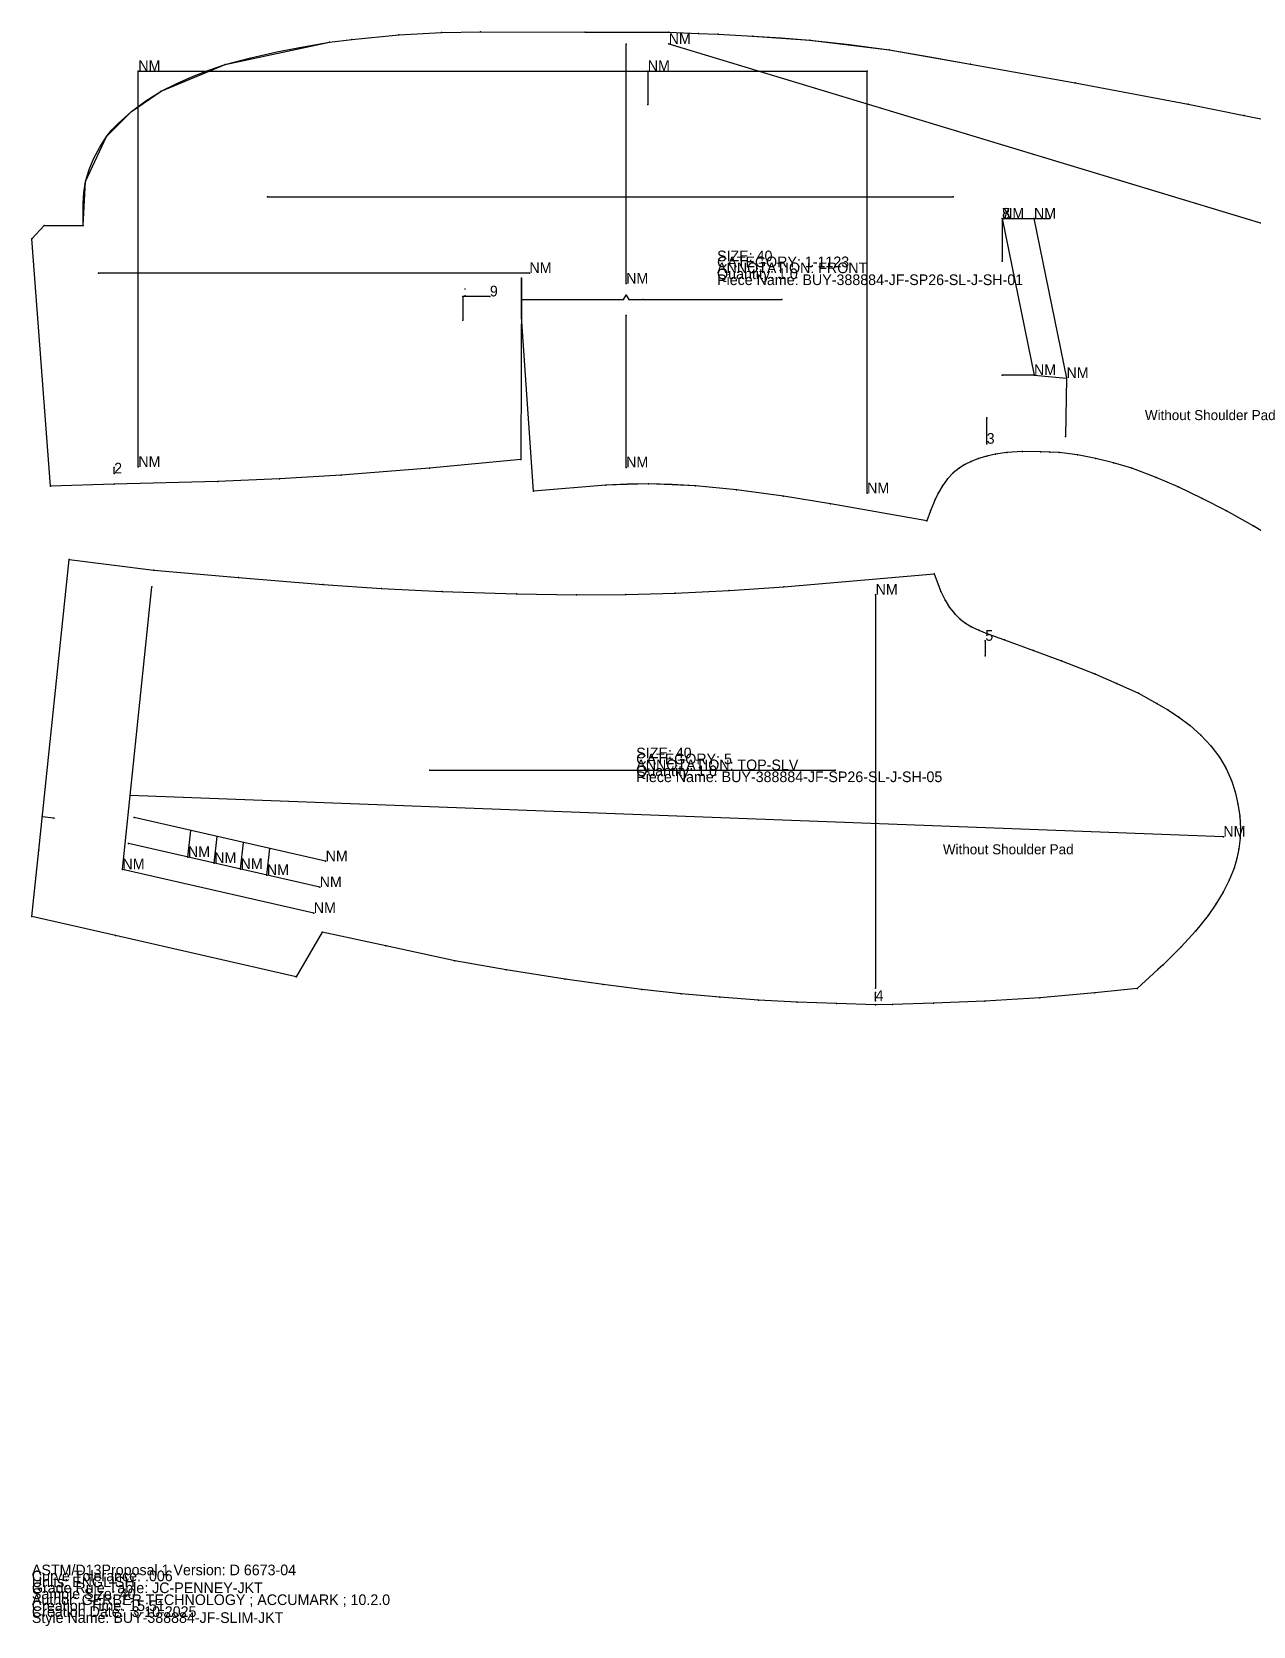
# Model space of a CAD drawing. Extents: x 0 to 88.2, y -0.1 to 37.4.
# Drawn here: x 0 to 28.69, y -0.08 to 37.39 of the extents above; entities that cross this region are included whole.
import ezdxf

# ---------------------------------------------------------------- set-up
doc = ezdxf.new("R2010")
doc.units = 0

# ---------------------------------------------------------------- blocks, each defined once
blk = doc.blocks.new('BUY-388884-JF-SP26-SL-J-SH-01_40')
at = {"layer": '1'}
for points in [[(1.2035, 32.8395), (1.2596, 33.8748), (1.7503, 34.9284), (2.3394, 35.5161), (3.0404, 35.9955), (4.5432, 36.6204), (6.9909, 37.1449), (7.5167, 37.2145), (8.618, 37.3194), (9.6192, 37.3773), (10.5366, 37.3903), (12.9979, 37.3865), (14.9663, 37.3831), (15.6615, 37.3534), (16.1198, 37.3339), (16.9328, 37.2929), (18.2757, 37.1989), (20.1391, 36.9662), (22.051, 36.6309), (24.5077, 36.1925), (27.1652, 35.692), (28.4767, 35.4282), (30.4065, 35.0399)], [(30.4065, 35.0399), (30.5025, 33.7591), (30.5025, 33.7591), (30.7493, 32.3377), (30.8837, 31.5639)], [(0, 32.5254), (0.2916, 32.8395), (1.2035, 32.8395)], [(0.4333, 26.7179), (0, 32.5254)], [(11.5008, 31.5987), (11.4862, 27.3405)], [(11.7878, 26.5994), (11.4989, 30.6916), (11.5008, 31.5987)], [(30.8837, 31.5639), (31.9813, 31.3022), (32.1934, 31.1286)], [(32.1934, 31.1286), (31.8126, 30.1933), (31.3743, 29.1035), (30.9967, 28.2075), (30.6788, 27.505), (30.4008, 26.9566), (30.0791, 26.3839), (29.8163, 25.9419), (29.5463, 25.5292), (29.1709, 25.4903)], [(29.1709, 25.4903), (28.6872, 25.7836), (28.0669, 26.1333), (27.4938, 26.4276), (26.9302, 26.6956), (26.4099, 26.9173), (25.8372, 27.1379), (25.8372, 27.1379), (25.4129, 27.2663), (24.9922, 27.3675), (24.5606, 27.4476), (24.135, 27.5022), (23.9127, 27.5138), (23.7037, 27.5247), (23.2717, 27.5283), (22.9069, 27.5037), (22.6351, 27.4655), (22.4306, 27.4226), (22.4306, 27.4226), (22.2373, 27.3641), (22.0624, 27.2934), (21.9169, 27.2199), (21.781, 27.1345), (21.6463, 27.0265), (21.5086, 26.8835), (21.3944, 26.7225), (21.2919, 26.5492), (21.2919, 26.5492), (21.2118, 26.3858), (21.113, 26.1366), (21.0269, 25.8982)], [(11.4862, 27.3405), (9.3385, 27.1408), (7.2634, 26.9716), (5.8148, 26.8893), (4.3652, 26.826), (1.9323, 26.7578), (1.9323, 26.7578), (0.4333, 26.7179)], [(21.0269, 25.8982), (18.7586, 26.3026), (17.6564, 26.4758), (16.5517, 26.6292), (15.589, 26.7189), (14.4889, 26.7721), (13.4844, 26.7367), (11.7878, 26.5994)]]:
    blk.add_lwpolyline(points, dxfattribs=at)
at = {"layer": '10'}
for p, q in [((22.7917, 33.0032), (22.7917, 32.0032)), ((10.1249, 31.1739), (10.1249, 30.6159)), ((22.4306, 27.7116), (22.4306, 28.319)), ((1.9323, 27.0134), (1.9323, 27.1518))]:
    blk.add_line(p, q, dxfattribs=at)
at = {"layer": '11'}
blk.add_lwpolyline([(11.4988, 31.101), (13.902, 31.101), (13.961, 31.1994), (14.0201, 31.101), (14.3595, 31.101), (17.6164, 31.101)], dxfattribs=at)
at = {"layer": '2'}
for p in [(10.5366, 37.3903), (13.961, 37.1007), (14.9602, 37.1071), (14.9663, 37.3831), (2.5002, 36.47), (2.5002, 36.47), (14.4679, 36.47), (19.6212, 36.47), (19.6212, 36.47), (14.4679, 35.6824), (27.1652, 35.692), (29.8524, 34.8703), (30.4065, 35.0399), (30.4065, 35.0399), (30.5025, 33.7591), (30.5025, 33.7591), (5.5334, 33.5105), (21.64, 33.5105), (22.7917, 33.0032), (22.7917, 33.0032), (22.7917, 33.0032), (22.7917, 33.0032), (23.5418, 33.0032), (23.5418, 33.0032), (23.9168, 33.0032), (0.2916, 32.8395), (1.2035, 32.8395), (1.2035, 32.8395), (29.2208, 32.7829), (0, 32.5254), (0, 32.5254), (30.3358, 32.456), (30.7493, 32.3377), (22.7917, 32.0032), (1.564, 31.7237), (11.5008, 31.5987), (11.5008, 31.5987), (11.6888, 31.7237), (13.961, 31.476), (30.8837, 31.5639), (30.8837, 31.5639), (10.1249, 31.1739), (10.1249, 31.1739), (10.7591, 31.1739), (11.4988, 31.101), (13.902, 31.101), (13.961, 31.1994), (14.0201, 31.101), (14.3595, 31.101), (17.6164, 31.101), (31.9813, 31.3022), (32.1934, 31.1286), (32.1934, 31.1286), (13.961, 30.726), (10.1249, 30.6159), (11.4989, 30.6916), (31.8126, 30.1933), (22.7917, 29.3244), (23.5428, 29.3244), (23.5428, 29.3244), (23.5428, 29.3244), (24.3063, 29.2549), (24.3063, 29.2549), (24.3063, 29.2549), (22.4306, 28.319), (24.2818, 27.8806), (22.4306, 27.7116), (22.4306, 27.4226), (1.9323, 27.1518), (1.9323, 27.0134), (2.5002, 27.1679), (11.4862, 27.3405), (11.4862, 27.3405), (13.961, 27.1558), (25.8372, 27.1379), (0.4333, 26.7179), (0.4333, 26.7179), (1.9323, 26.7578), (1.9323, 26.7578), (11.7878, 26.5994), (11.7878, 26.5994), (19.6212, 26.5491), (21.2919, 26.5492), (30.0791, 26.3839), (21.0269, 25.8982), (21.0269, 25.8982), (29.1709, 25.4903), (29.1709, 25.4903), (29.5463, 25.5292)]:
    blk.add_point(p, dxfattribs=at)
at = {"layer": '3'}
for p in [(6.9909, 37.1449), (7.5167, 37.2145), (8.618, 37.3194), (9.6192, 37.3773), (12.9979, 37.3865), (15.6615, 37.3534), (16.1198, 37.3339), (16.9328, 37.2929), (18.2757, 37.1989), (20.1391, 36.9662), (4.5432, 36.6204), (22.051, 36.6309), (3.0404, 35.9955), (24.5077, 36.1925), (2.3394, 35.5161), (28.4767, 35.4282), (1.7503, 34.9284), (1.2596, 33.8748), (31.3743, 29.1035), (30.9967, 28.2075), (22.2373, 27.3641), (22.4306, 27.4226), (22.6351, 27.4655), (22.9069, 27.5037), (23.2717, 27.5283), (23.7037, 27.5247), (23.9127, 27.5138), (24.135, 27.5022), (24.5606, 27.4476), (24.9922, 27.3675), (30.6788, 27.505), (9.3385, 27.1408), (21.6463, 27.0265), (21.781, 27.1345), (21.9169, 27.2199), (22.0624, 27.2934), (25.4129, 27.2663), (25.8372, 27.1379), (4.3652, 26.826), (5.8148, 26.8893), (7.2634, 26.9716), (13.4844, 26.7367), (14.4889, 26.7721), (15.589, 26.7189), (16.5517, 26.6292), (21.3944, 26.7225), (21.5086, 26.8835), (26.4099, 26.9173), (26.9302, 26.6956), (30.4008, 26.9566), (17.6564, 26.4758), (18.7586, 26.3026), (21.2118, 26.3858), (21.2919, 26.5492), (27.4938, 26.4276), (21.113, 26.1366), (28.0669, 26.1333), (29.8163, 25.9419), (28.6872, 25.7836)]:
    blk.add_point(p, dxfattribs=at)
at = {"layer": '4'}
for p in [(7.5167, 37.2145, 0.1181), (12.9979, 37.3865, 0.1181), (14.9663, 37.3831, 0.1181), (16.9328, 37.2929, 0.1181), (22.051, 36.6309, 0.1181), (28.4767, 35.4282, 0.1181), (30.5025, 33.7591, 0.1181), (30.7493, 32.3377, 0.1181), (31.8126, 30.1933, 0.1181), (22.4306, 27.4226, 0.1181), (23.9127, 27.5138, 0.1181), (25.8372, 27.1379, 0.1181), (1.9323, 26.7578, 0.1181), (16.5517, 26.6292, 0.1181), (21.2919, 26.5492, 0.1181), (30.0791, 26.3839, 0.1181)]:
    blk.add_point(p, dxfattribs=at)
at = {"layer": '5'}
blk.add_line((5.5334, 33.5105), (21.64, 33.5105), dxfattribs=at)
at = {"layer": '7'}
blk.add_line((5.5334, 33.5105), (21.64, 33.5105), dxfattribs=at)
at = {"layer": '8'}
for p, q in [((13.961, 31.476), (13.961, 37.1007)), ((14.9602, 37.1071), (30.3358, 32.456)), ((2.5002, 27.1679), (2.5002, 36.47)), ((2.5002, 36.47), (19.6212, 36.47)), ((14.4679, 36.47), (14.4679, 35.6824)), ((19.6212, 26.5491), (19.6212, 36.47)), ((29.2208, 32.7829), (29.8524, 34.8703)), ((22.7917, 33.0032), (23.5428, 29.3244)), ((22.7917, 33.0032), (23.5418, 33.0032)), ((23.5418, 33.0032), (24.3063, 29.2549)), ((11.6888, 31.7237), (1.564, 31.7237)), ((13.961, 27.1558), (13.961, 30.726)), ((23.5428, 29.3244), (22.7917, 29.3244)), ((23.5428, 29.3244), (24.3063, 29.2549)), ((24.3063, 29.2549), (24.2818, 27.8806))]:
    blk.add_line(p, q, dxfattribs=at)
at = {"layer": '84'}
for points in [[(1.2035, 32.8395), (1.2077, 33.3608), (1.223, 33.6193), (1.2596, 33.8748), (1.3444, 34.1539), (1.4578, 34.4231), (1.5926, 34.6825), (1.7503, 34.9284), (1.8813, 35.0899), (2.0249, 35.2407), (2.3394, 35.5161), (2.6786, 35.7726), (3.0404, 35.9955), (3.4042, 36.1788), (3.7768, 36.3436), (4.1567, 36.4913), (4.5432, 36.6204), (5.1472, 36.7835), (5.7577, 36.9217), (6.3727, 37.0417), (6.9909, 37.1449), (7.5167, 37.2145), (8.618, 37.3194), (9.6192, 37.3773), (10.5366, 37.3903), (12.9979, 37.3865), (14.9663, 37.3831), (15.6615, 37.3534), (16.1198, 37.3339), (16.9328, 37.2929), (17.6047, 37.252), (18.2757, 37.1989), (19.2088, 37.0944), (20.1391, 36.9662), (21.096, 36.8047), (22.051, 36.6309), (24.5077, 36.1925), (27.1652, 35.692), (28.4767, 35.4282), (30.4065, 35.0399)], [(30.4065, 35.0399), (30.5025, 33.7591), (30.5025, 33.7591), (30.7493, 32.3377), (30.8837, 31.5639)], [(0, 32.5254), (0.2916, 32.8395), (1.2035, 32.8395)], [(0.4333, 26.7179), (0, 32.5254)], [(11.5008, 31.5987), (11.4862, 27.3405)], [(11.7878, 26.5994), (11.4989, 30.6916), (11.5008, 31.5987)], [(30.8837, 31.5639), (31.9813, 31.3022), (32.1934, 31.1286)], [(32.1934, 31.1286), (31.8126, 30.1933), (31.3743, 29.1035), (30.9967, 28.2075), (30.6788, 27.505), (30.4008, 26.9566), (30.0791, 26.3839), (29.8163, 25.9419), (29.5463, 25.5292), (29.1709, 25.4903)], [(29.1709, 25.4903), (28.6872, 25.7836), (28.0669, 26.1333), (27.4938, 26.4276), (26.9302, 26.6956), (26.4099, 26.9173), (25.8372, 27.1379), (25.8372, 27.1379), (25.4129, 27.2663), (24.9922, 27.3675), (24.5606, 27.4476), (24.135, 27.5022), (23.9127, 27.5138), (23.7037, 27.5247), (23.2717, 27.5283), (22.9069, 27.5037), (22.6351, 27.4655), (22.4306, 27.4226), (22.4306, 27.4226), (22.2373, 27.3641), (22.0624, 27.2934), (21.9169, 27.2199), (21.781, 27.1345), (21.6463, 27.0265), (21.5086, 26.8835), (21.3944, 26.7225), (21.2919, 26.5492), (21.2919, 26.5492), (21.2118, 26.3858), (21.113, 26.1366), (21.0269, 25.8982)], [(11.4862, 27.3405), (9.3385, 27.1408), (7.2634, 26.9716), (5.8148, 26.8893), (4.3652, 26.826), (1.9323, 26.7578), (1.9323, 26.7578), (0.4333, 26.7179)], [(21.0269, 25.8982), (18.7586, 26.3026), (17.6564, 26.4758), (16.5517, 26.6292), (15.589, 26.7189), (15.0392, 26.7541), (14.4889, 26.7721), (13.9864, 26.7623), (13.4844, 26.7367), (11.7878, 26.5994)]]:
    blk.add_lwpolyline(points, dxfattribs=at)
at = {"layer": '85'}
for points in [[(13.961, 31.476), (13.961, 37.1007)], [(14.9602, 37.1071), (30.3358, 32.456)], [(2.5002, 27.1679), (2.5002, 36.47)], [(2.5002, 36.47), (19.6212, 36.47)], [(14.4679, 36.47), (14.4679, 35.6824)], [(19.6212, 26.5491), (19.6212, 36.47)], [(29.2208, 32.7829), (29.8524, 34.8703)], [(22.7917, 33.0032), (23.5428, 29.3244)], [(22.7917, 33.0032), (23.5418, 33.0032)], [(23.5418, 33.0032), (24.3063, 29.2549)], [(11.6888, 31.7237), (1.564, 31.7237)], [(13.961, 27.1558), (13.961, 30.726)], [(23.5428, 29.3244), (22.7917, 29.3244)], [(23.5428, 29.3244), (24.3063, 29.2549)], [(24.3063, 29.2549), (24.2818, 27.8806)]]:
    blk.add_lwpolyline(points, dxfattribs=at)
at = {"layer": '86'}
blk.add_lwpolyline([(11.4988, 31.101), (13.902, 31.101), (13.961, 31.1994), (14.0201, 31.101), (14.3595, 31.101), (17.6164, 31.101)], dxfattribs=at)
at = {"layer": '9'}
for p, q in [((22.7917, 33.0032), (23.9168, 33.0032)), ((10.7591, 31.1739), (10.1249, 31.1739))]:
    blk.add_line(p, q, dxfattribs=at)
at = {"layer": '1'}
for s, p in [('SIZE: 40', (16.0967, 32.0003)), ('ANNOTATION: FRONT', (16.0967, 31.7203)), ('CATEGORY: 1-1123', (16.0967, 31.8603)), ('Quantity: 1,0', (16.0967, 31.5803)), ('Piece Name: BUY-388884-JF-SP26-SL-J-SH-01', (16.0967, 31.4403))]:
    blk.add_text(s, height=0.25, dxfattribs=at).set_placement(p)
at = {"layer": '10'}
for s, p in [('8', (22.7917, 33.0032)), (':', (10.1249, 31.1739)), ('3', (22.4306, 27.7116)), ('2', (1.9323, 27.0134))]:
    blk.add_text(s, height=0.25, dxfattribs=at).set_placement(p)
at = {"layer": '15'}
blk.add_text('Without Shoulder Pad', height=0.236, dxfattribs=at).set_placement((26.1481, 28.2665))
at = {"layer": '8'}
for p in [(14.9602, 37.1071), (2.5002, 36.47), (14.4679, 36.47), (22.7917, 33.0032), (22.7917, 33.0032), (23.5418, 33.0032), (29.2208, 32.7829), (11.6888, 31.7237), (13.961, 31.476), (23.5428, 29.3244), (23.5428, 29.3244), (24.3063, 29.2549), (2.5002, 27.1679), (13.961, 27.1558), (19.6212, 26.5491)]:
    blk.add_text('NM', height=0.25, dxfattribs=at).set_placement(p)
at = {"layer": '85'}
for p in [(14.9602, 37.1071), (2.5002, 36.47), (14.4679, 36.47), (22.7917, 33.0032), (22.7917, 33.0032), (23.5418, 33.0032), (29.2208, 32.7829), (11.6888, 31.7237), (13.961, 31.476), (23.5428, 29.3244), (23.5428, 29.3244), (24.3063, 29.2549), (2.5002, 27.1679), (13.961, 27.1558), (19.6212, 26.5491)]:
    blk.add_text('NM', height=0.25, dxfattribs=at).set_placement(p)
at = {"layer": '9'}
for s, p in [('7', (22.7917, 33.0032)), ('9', (10.7591, 31.1739))]:
    blk.add_text(s, height=0.25, dxfattribs=at).set_placement(p)
blk = doc.blocks.new('BUY-388884-JF-SP26-SL-J-SH-05_40')
at = {"layer": '1'}
for points in [[(0, 16.6028), (0.1627, 18.1578), (0.8774, 24.9904)], [(0.8774, 24.9904), (2.8614, 24.7375), (2.8614, 24.7375), (4.8534, 24.5645), (6.8463, 24.4013), (6.8463, 24.4013), (8.2114, 24.3122), (9.6362, 24.2371), (11.3883, 24.187), (12.7963, 24.1605), (13.9536, 24.1685), (15.1101, 24.1969), (16.3815, 24.2644), (17.665, 24.3496), (17.665, 24.3496), (21.1997, 24.6573)], [(21.1997, 24.6573), (21.3546, 24.239), (21.4544, 24.0335), (21.5553, 23.8639), (21.6812, 23.7103), (21.8068, 23.5918), (21.9354, 23.4958), (22.0745, 23.4108), (22.2432, 23.3263), (22.4312, 23.2526), (22.4312, 23.2526), (22.8479, 23.1012), (23.5302, 22.8511), (24.1919, 22.6123), (24.9718, 22.3004), (25.4881, 22.0806), (25.9932, 21.846), (25.9932, 21.846), (26.4245, 21.6074), (26.6868, 21.4543), (26.9368, 21.2915), (27.2095, 21.0888), (27.4616, 20.8659), (27.6929, 20.6154), (27.8968, 20.3447), (28.0531, 20.0789), (28.1804, 19.7989), (28.268, 19.5288), (28.3314, 19.2504), (28.3781, 18.9594), (28.3956, 18.6656), (28.3829, 18.4391), (28.3829, 18.4391), (28.3512, 18.1936), (28.304, 17.9614), (28.2411, 17.7373), (28.125, 17.4529), (27.9835, 17.174), (27.8165, 16.8942), (27.632, 16.6247), (27.3336, 16.2582), (26.9985, 15.8906), (26.5755, 15.4683), (26.4517, 15.3538), (25.9677, 14.9067)], [(6.2057, 15.1844), (1.9637, 16.1538), (0, 16.6028)], [(6.8164, 16.2332), (6.2057, 15.1844)], [(25.9677, 14.9067), (24.9706, 14.8041), (23.6753, 14.691), (22.3854, 14.6117), (21.1799, 14.5661), (20.2209, 14.5363), (19.8205, 14.5283), (18.8984, 14.5547), (17.9813, 14.5891), (17.0703, 14.6372), (16.1623, 14.7022), (15.2499, 14.7861), (14.3323, 14.8885), (13.4206, 15.0058), (12.5305, 15.1319), (11.1389, 15.3494), (9.933, 15.5612), (9.933, 15.5612), (8.3156, 15.9099), (6.8164, 16.2332)]]:
    blk.add_lwpolyline(points, dxfattribs=at)
at = {"layer": '10'}
for p, q in [((22.3974, 23.0806), (22.3974, 22.7298)), ((19.8205, 14.6189), (19.8205, 14.8122))]:
    blk.add_line(p, q, dxfattribs=at)
at = {"layer": '11'}
blk.add_lwpolyline([(0.5191, 18.9155), (0.245, 18.9442)], dxfattribs=at)
at = {"layer": '2'}
for p in [(0.8774, 24.9904), (0.8774, 24.9904), (2.8614, 24.7375), (2.8614, 24.7375), (6.8463, 24.4013), (21.1997, 24.6573), (21.1997, 24.6573), (2.8206, 24.3458), (17.665, 24.3496), (19.8203, 24.1642), (22.4312, 23.2526), (22.3974, 23.0806), (22.3974, 22.7298), (25.9932, 21.846), (9.3495, 20.0397), (18.8738, 20.0397), (2.3076, 19.4416), (0.245, 18.9442), (0.5191, 18.9155), (2.4048, 18.9276), (3.7303, 18.6247), (4.3489, 18.4832), (27.9907, 18.4755), (28.3829, 18.4391), (2.2657, 18.3183), (3.6648, 17.9984), (4.9675, 18.3419), (5.586, 18.2005), (2.1264, 17.709), (2.1264, 17.709), (4.2834, 17.8571), (4.902, 17.7157), (6.9005, 17.9001), (5.5206, 17.5744), (6.7612, 17.2907), (0, 16.6028), (0, 16.6028), (6.6219, 16.6814), (6.8164, 16.2332), (6.8164, 16.2332), (9.933, 15.5612), (6.2057, 15.1844), (6.2057, 15.1844), (26.4517, 15.3538), (19.8203, 14.9195), (19.8205, 14.8122), (19.8205, 14.6189), (25.9677, 14.9067), (25.9677, 14.9067)]:
    blk.add_point(p, dxfattribs=at)
at = {"layer": '3'}
for p in [(4.8534, 24.5645), (6.8463, 24.4013), (8.2114, 24.3122), (9.6362, 24.2371), (11.3883, 24.187), (12.7963, 24.1605), (13.9536, 24.1685), (15.1101, 24.1969), (16.3815, 24.2644), (17.665, 24.3496), (21.3546, 24.239), (21.4544, 24.0335), (21.5553, 23.8639), (21.6812, 23.7103), (21.8068, 23.5918), (21.9354, 23.4958), (22.0745, 23.4108), (22.2432, 23.3263), (22.4312, 23.2526), (22.8479, 23.1012), (23.5302, 22.8511), (24.1919, 22.6123), (24.9718, 22.3004), (25.4881, 22.0806), (25.9932, 21.846), (26.4245, 21.6074), (26.6868, 21.4543), (26.9368, 21.2915), (27.2095, 21.0888), (27.4616, 20.8659), (27.6929, 20.6154), (27.8968, 20.3447), (28.0531, 20.0789), (28.1804, 19.7989), (28.268, 19.5288), (28.3314, 19.2504), (28.3781, 18.9594), (28.3829, 18.4391), (28.3956, 18.6656), (0.1627, 18.1578), (28.3512, 18.1936), (28.2411, 17.7373), (28.304, 17.9614), (28.125, 17.4529), (27.8165, 16.8942), (27.9835, 17.174), (27.632, 16.6247), (1.9637, 16.1538), (27.3336, 16.2582), (8.3156, 15.9099), (26.9985, 15.8906), (9.933, 15.5612), (26.5755, 15.4683), (11.1389, 15.3494), (12.5305, 15.1319), (13.4206, 15.0058), (14.3323, 14.8885), (15.2499, 14.7861), (16.1623, 14.7022), (17.0703, 14.6372), (22.3854, 14.6117), (23.6753, 14.691), (24.9706, 14.8041), (17.9813, 14.5891), (18.8984, 14.5547), (19.8205, 14.5283), (20.2209, 14.5363), (21.1799, 14.5661)]:
    blk.add_point(p, dxfattribs=at)
at = {"layer": '4'}
for p in [(2.8614, 24.7375, 0.1181), (6.8463, 24.4013, 0.1181), (17.665, 24.3496, 0.1181), (22.4312, 23.2526, 0.1181), (25.9932, 21.846, 0.1181), (28.3829, 18.4391, 0.1181), (0.1627, 18.1578, 0.1181), (1.9637, 16.1538, 0.1181), (9.933, 15.5612, 0.1181), (19.8205, 14.5283, 0.1181)]:
    blk.add_point(p, dxfattribs=at)
at = {"layer": '5'}
blk.add_line((9.3495, 20.0397), (18.8738, 20.0397), dxfattribs=at)
at = {"layer": '7'}
blk.add_line((9.3495, 20.0397), (18.8738, 20.0397), dxfattribs=at)
at = {"layer": '8'}
for p, q in [((2.1264, 17.709), (2.8206, 24.3458)), ((19.8203, 24.1642), (19.8203, 14.9195)), ((27.9907, 18.4755), (2.3076, 19.4416)), ((6.9005, 17.9001), (2.4048, 18.9276)), ((3.6648, 17.9984), (3.7303, 18.6247)), ((4.2834, 17.8571), (4.3489, 18.4832)), ((6.7612, 17.2907), (2.2657, 18.3183)), ((4.902, 17.7157), (4.9675, 18.3419)), ((5.5206, 17.5744), (5.586, 18.2005)), ((6.6219, 16.6814), (2.1264, 17.709))]:
    blk.add_line(p, q, dxfattribs=at)
at = {"layer": '84'}
for points in [[(0, 16.6028), (0.1627, 18.1578), (0.8774, 24.9904)], [(0.8774, 24.9904), (2.8614, 24.7375), (2.8614, 24.7375), (4.8534, 24.5645), (6.8463, 24.4013), (6.8463, 24.4013), (8.2114, 24.3122), (9.6362, 24.2371), (11.3883, 24.187), (12.7963, 24.1605), (13.9536, 24.1685), (15.1101, 24.1969), (16.3815, 24.2644), (17.665, 24.3496), (17.665, 24.3496), (21.1997, 24.6573)], [(21.1997, 24.6573), (21.3546, 24.239), (21.4544, 24.0335), (21.5553, 23.8639), (21.6812, 23.7103), (21.8068, 23.5918), (21.9354, 23.4958), (22.0745, 23.4108), (22.2432, 23.3263), (22.4312, 23.2526), (22.4312, 23.2526), (22.8479, 23.1012), (23.5302, 22.8511), (24.1919, 22.6123), (24.9718, 22.3004), (25.4881, 22.0806), (25.9932, 21.846), (25.9932, 21.846), (26.4245, 21.6074), (26.6868, 21.4543), (26.9368, 21.2915), (27.2095, 21.0888), (27.4616, 20.8659), (27.6929, 20.6154), (27.8968, 20.3447), (28.0531, 20.0789), (28.1804, 19.7989), (28.268, 19.5288), (28.3314, 19.2504), (28.3781, 18.9594), (28.3956, 18.6656), (28.3829, 18.4391), (28.3829, 18.4391), (28.3512, 18.1936), (28.304, 17.9614), (28.2411, 17.7373), (28.125, 17.4529), (27.9835, 17.174), (27.8165, 16.8942), (27.632, 16.6247), (27.3336, 16.2582), (26.9985, 15.8906), (26.5755, 15.4683), (26.4517, 15.3538), (25.9677, 14.9067)], [(6.2057, 15.1844), (1.9637, 16.1538), (0, 16.6028)], [(6.8164, 16.2332), (6.2057, 15.1844)], [(25.9677, 14.9067), (24.9706, 14.8041), (23.6753, 14.691), (22.3854, 14.6117), (21.1799, 14.5661), (20.2209, 14.5363), (19.8205, 14.5283), (18.8984, 14.5547), (17.9813, 14.5891), (17.0703, 14.6372), (16.1623, 14.7022), (15.2499, 14.7861), (14.3323, 14.8885), (13.4206, 15.0058), (12.5305, 15.1319), (11.1389, 15.3494), (9.933, 15.5612), (9.933, 15.5612), (8.3156, 15.9099), (6.8164, 16.2332)]]:
    blk.add_lwpolyline(points, dxfattribs=at)
at = {"layer": '85'}
for points in [[(2.1264, 17.709), (2.8206, 24.3458)], [(19.8203, 24.1642), (19.8203, 14.9195)], [(27.9907, 18.4755), (2.3076, 19.4416)], [(6.9005, 17.9001), (2.4048, 18.9276)], [(3.6648, 17.9984), (3.7303, 18.6247)], [(4.2834, 17.8571), (4.3489, 18.4832)], [(6.7612, 17.2907), (2.2657, 18.3183)], [(4.902, 17.7157), (4.9675, 18.3419)], [(5.5206, 17.5744), (5.586, 18.2005)], [(6.6219, 16.6814), (2.1264, 17.709)]]:
    blk.add_lwpolyline(points, dxfattribs=at)
at = {"layer": '86'}
blk.add_lwpolyline([(0.5191, 18.9155), (0.245, 18.9442)], dxfattribs=at)
at = {"layer": '1'}
for s, p in [('ANNOTATION: TOP-SLV', (14.1978, 20.0393)), ('SIZE: 40', (14.1978, 20.3193)), ('CATEGORY: 5', (14.1978, 20.1793)), ('Quantity: 1,0', (14.1978, 19.8993)), ('Piece Name: BUY-388884-JF-SP26-SL-J-SH-05', (14.1978, 19.7593))]:
    blk.add_text(s, height=0.25, dxfattribs=at).set_placement(p)
at = {"layer": '10'}
for s, p in [('5', (22.3974, 23.0806)), ('4', (19.8205, 14.6189))]:
    blk.add_text(s, height=0.25, dxfattribs=at).set_placement(p)
at = {"layer": '15'}
blk.add_text('Without Shoulder Pad', height=0.236, dxfattribs=at).set_placement((21.4022, 18.062))
at = {"layer": '8'}
for p in [(19.8203, 24.1642), (27.9907, 18.4755), (3.6648, 17.9984), (4.2834, 17.8571), (6.9005, 17.9001), (2.1264, 17.709), (4.902, 17.7157), (5.5206, 17.5744), (6.7612, 17.2907), (6.6219, 16.6814)]:
    blk.add_text('NM', height=0.25, dxfattribs=at).set_placement(p)
at = {"layer": '85'}
for p in [(19.8203, 24.1642), (27.9907, 18.4755), (3.6648, 17.9984), (4.2834, 17.8571), (6.9005, 17.9001), (2.1264, 17.709), (4.902, 17.7157), (5.5206, 17.5744), (6.7612, 17.2907), (6.6219, 16.6814)]:
    blk.add_text('NM', height=0.25, dxfattribs=at).set_placement(p)

msp = doc.modelspace()

# ---------------------------------------------------------------- block references
at = {"layer": '1'}
for name in ['BUY-388884-JF-SP26-SL-J-SH-01_40', 'BUY-388884-JF-SP26-SL-J-SH-05_40']:
    msp.add_blockref(name, (0, 0), dxfattribs=at)

# ---------------------------------------------------------------- texts
for s, p in [('ASTM/D13Proposal 1 Version: D 6673-04', (0, 1.12)), ('Curve Tolerance: .006', (0, 0.98)), ('Sample Size: 40', (0, 0.56)), ('Grade Rule Table: JC-PENNEY-JKT', (0, 0.7)), ('Units: ENGLISH', (0, 0.84)), ('Author: GERBER TECHNOLOGY ; ACCUMARK ; 10.2.0', (0, 0.42)), ('Creation Time: 15:51', (0, 0.28)), ('Creation Date:  3-10-2025', (0, 0.14)), ('Style Name: BUY-388884-JF-SLIM-JKT', (0, 0))]:
    msp.add_text(s, height=0.25, dxfattribs=at).set_placement(p)

doc.saveas('drawing.dxf')
